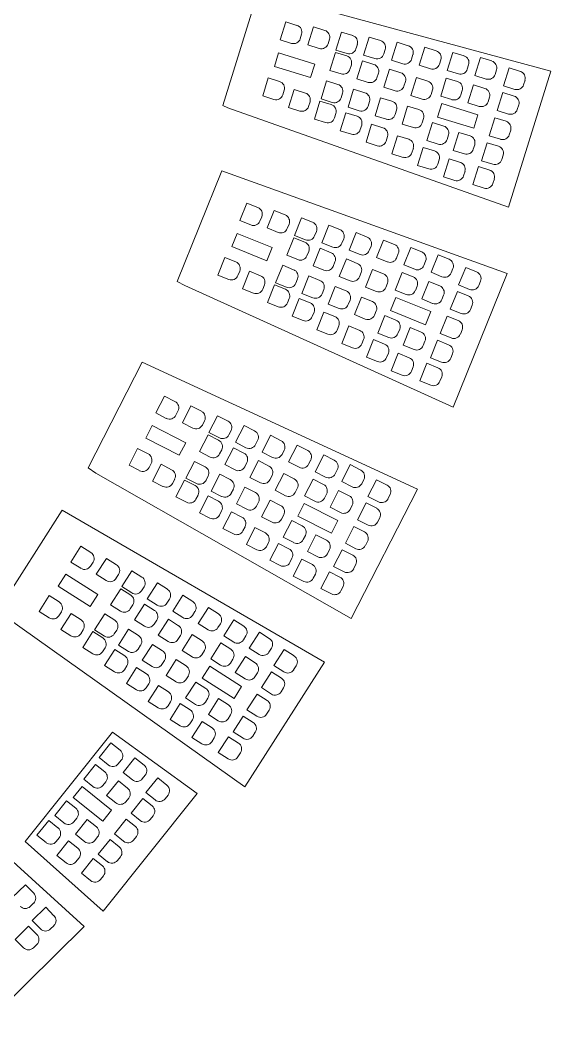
# Model space of a CAD drawing. Header units: millimetres. Extents: x -84 to 575, y 84 to 995.
# Drawn here: x 444.5 to 557, y 157.2 to 372.3 of the extents above; entities that cross this region are included whole.
import ezdxf

# ---------------------------------------------------------------- set-up
doc = ezdxf.new("R2010")
doc.units = ezdxf.units.MM

msp = doc.modelspace()

# ---------------------------------------------------------------- linework, layer by layer
at = {"color": 7, "linetype": 'Continuous', "lineweight": 15}
for p, q in [((494.95, 378.34), (487.46, 354.2)), ((556.99, 361.53), (494.95, 378.34)), ((500.81, 371.97), (499.62, 368.15)), ((503.19, 371.23), (500.81, 371.97)), ((506.71, 370.89), (505.52, 367.07)), ((509.1, 370.15), (506.71, 370.89)), ((499.62, 368.15), (502.01, 367.41)), ((503.89, 368.4), (504.18, 369.35)), ((509.79, 367.32), (510.08, 368.27)), ((512.61, 369.81), (511.42, 365.99)), ((515, 369.07), (512.61, 369.81)), ((518.51, 368.73), (517.33, 364.91)), ((520.9, 367.99), (518.51, 368.73)), ((505.52, 367.07), (507.91, 366.33)), ((511.42, 365.99), (513.81, 365.25)), ((515.69, 366.24), (515.99, 367.19)), ((521.59, 365.16), (521.89, 366.11)), ((524.41, 367.65), (523.23, 363.83)), ((526.8, 366.91), (524.41, 367.65)), ((530.32, 366.57), (529.13, 362.75)), ((532.7, 365.83), (530.32, 366.57)), ((499.31, 365.39), (498.42, 362.52)), ((506.95, 363.02), (499.31, 365.39)), ((511.34, 365.48), (510.16, 361.66)), ((513.73, 364.74), (511.34, 365.48)), ((517.07, 363.7), (515.89, 359.88)), ((519.46, 362.96), (517.07, 363.7)), ((517.33, 364.91), (519.71, 364.17)), ((523.23, 363.83), (525.62, 363.09)), ((527.49, 364.08), (527.79, 365.03)), ((533.4, 363), (533.69, 363.95)), ((536.22, 365.49), (535.03, 361.67)), ((538.61, 364.75), (536.22, 365.49)), ((542.12, 364.41), (540.93, 360.59)), ((544.51, 363.67), (542.12, 364.41)), ((498.42, 362.52), (506.06, 360.15)), ((506.06, 360.15), (506.95, 363.02)), ((510.16, 361.66), (512.55, 360.92)), ((514.42, 361.9), (514.72, 362.86)), ((522.8, 361.92), (521.62, 358.1)), ((525.19, 361.18), (522.8, 361.92)), ((529.13, 362.75), (531.52, 362.01)), ((535.03, 361.67), (537.42, 360.93)), ((539.3, 361.91), (539.59, 362.87)), ((545.2, 360.83), (545.5, 361.79)), ((548.16, 362.21), (546.97, 358.39)), ((548.04, 332.7), (556.99, 361.53)), ((550.55, 361.47), (548.16, 362.21)), ((497.11, 360.07), (495.92, 356.25)), ((499.5, 359.33), (497.11, 360.07)), ((509.47, 359.45), (508.29, 355.63)), ((511.86, 358.71), (509.47, 359.45)), ((515.89, 359.88), (518.28, 359.14)), ((520.15, 360.12), (520.45, 361.08)), ((525.88, 358.34), (526.18, 359.3)), ((528.53, 360.14), (527.35, 356.32)), ((530.92, 359.4), (528.53, 360.14)), ((534.85, 360.03), (533.67, 356.21)), ((537.24, 359.29), (534.85, 360.03)), ((540.93, 360.59), (543.32, 359.85)), ((551.24, 358.64), (551.54, 359.6)), ((500.19, 356.49), (500.49, 357.45)), ((502.59, 357.62), (501.4, 353.8)), ((504.97, 356.87), (502.59, 357.62)), ((515.2, 357.67), (514.02, 353.85)), ((517.59, 356.93), (515.2, 357.67)), ((521.62, 358.1), (524.01, 357.36)), ((531.61, 356.56), (531.91, 357.52)), ((537.93, 356.46), (538.23, 357.41)), ((540.63, 358.61), (539.44, 354.79)), ((543.01, 357.87), (540.63, 358.61)), ((546.97, 358.39), (549.36, 357.65)), ((495.92, 356.25), (498.31, 355.51)), ((505.67, 354.04), (505.96, 355)), ((508.06, 355.16), (506.88, 351.34)), ((510.45, 354.42), (508.06, 355.16)), ((508.29, 355.63), (510.67, 354.89)), ((512.55, 355.88), (512.85, 356.83)), ((518.28, 354.1), (518.58, 355.05)), ((520.93, 355.89), (519.75, 352.07)), ((523.32, 355.15), (520.93, 355.89)), ((527.35, 356.32), (529.74, 355.58)), ((533.67, 356.21), (536.06, 355.47)), ((543.7, 355.04), (544, 355.99)), ((546.84, 356.99), (545.65, 353.17)), ((549.22, 356.24), (546.84, 356.99)), ((487.46, 354.2), (488.55, 353.71)), ((488.55, 353.71), (548.04, 332.7)), ((501.4, 353.8), (503.79, 353.05)), ((514.02, 353.85), (516.41, 353.11)), ((524.01, 352.32), (524.31, 353.27)), ((526.66, 354.11), (525.48, 350.29)), ((529.05, 353.37), (526.66, 354.11)), ((533.91, 354.64), (533.02, 351.78)), ((541.55, 352.27), (533.91, 354.64)), ((539.44, 354.79), (541.83, 354.05)), ((545.65, 353.17), (548.04, 352.42)), ((549.91, 353.41), (550.21, 354.37)), ((506.88, 351.34), (509.26, 350.6)), ((511.14, 351.59), (511.44, 352.54)), ((513.54, 352.71), (512.35, 348.89)), ((515.93, 351.97), (513.54, 352.71)), ((519.75, 352.07), (522.14, 351.33)), ((529.74, 350.54), (530.04, 351.49)), ((531.93, 350.62), (530.75, 346.8)), ((534.32, 349.88), (531.93, 350.62)), ((533.02, 351.78), (540.66, 349.41)), ((540.66, 349.41), (541.55, 352.27)), ((545.13, 351.62), (543.94, 347.8)), ((547.52, 350.88), (545.13, 351.62)), ((512.35, 348.89), (514.74, 348.15)), ((516.62, 349.14), (516.91, 350.09)), ((519.01, 350.26), (517.83, 346.44)), ((521.4, 349.52), (519.01, 350.26)), ((525.48, 350.29), (527.87, 349.55)), ((537.49, 348.53), (536.31, 344.71)), ((539.88, 347.78), (537.49, 348.53)), ((548.21, 348.04), (548.5, 349)), ((517.83, 346.44), (520.22, 345.7)), ((522.09, 346.68), (522.39, 347.64)), ((524.49, 347.81), (523.3, 343.99)), ((526.88, 347.06), (524.49, 347.81)), ((530.75, 346.8), (533.13, 346.06)), ((535.01, 347.05), (535.31, 348)), ((543.53, 346.35), (542.34, 342.53)), ((545.92, 345.6), (543.53, 346.35)), ((543.94, 347.8), (546.33, 347.06)), ((527.57, 344.23), (527.87, 345.19)), ((529.97, 345.35), (528.78, 341.53)), ((532.35, 344.61), (529.97, 345.35)), ((536.31, 344.71), (538.7, 343.96)), ((540.57, 344.95), (540.87, 345.91)), ((523.3, 343.99), (525.69, 343.24)), ((533.04, 341.78), (533.34, 342.73)), ((535.44, 342.9), (534.26, 339.08)), ((537.83, 342.16), (535.44, 342.9)), ((542.34, 342.53), (544.73, 341.78)), ((546.61, 342.77), (546.91, 343.73)), ((487.27, 340.36), (477.8, 316.94)), ((547.74, 318.58), (487.27, 340.36)), ((528.78, 341.53), (531.17, 340.79)), ((538.52, 339.33), (538.82, 340.28)), ((541.66, 341.29), (540.48, 337.47)), ((544.05, 340.55), (541.66, 341.29)), ((534.26, 339.08), (536.64, 338.34)), ((544.74, 337.71), (545.04, 338.67)), ((540.48, 337.47), (542.86, 336.73)), ((492.58, 333.55), (491.08, 329.84)), ((494.89, 332.61), (492.58, 333.55)), ((498.37, 331.98), (496.87, 328.27)), ((500.69, 331.04), (498.37, 331.98)), ((491.08, 329.84), (493.39, 328.9)), ((495.35, 329.73), (495.72, 330.66)), ((504.16, 330.41), (502.66, 326.7)), ((506.48, 329.47), (504.16, 330.41)), ((490.54, 327.11), (489.41, 324.33)), ((497.95, 324.11), (490.54, 327.11)), ((496.87, 328.27), (499.19, 327.33)), ((501.14, 328.16), (501.51, 329.09)), ((506.93, 326.59), (507.31, 327.52)), ((509.95, 328.84), (508.45, 325.14)), ((512.27, 327.91), (509.95, 328.84)), ((515.74, 327.28), (514.24, 323.57)), ((518.06, 326.34), (515.74, 327.28)), ((502.54, 326.2), (501.04, 322.49)), ((504.86, 325.26), (502.54, 326.2)), ((502.66, 326.7), (504.98, 325.77)), ((508.45, 325.14), (510.77, 324.2)), ((512.72, 325.03), (513.1, 325.95)), ((521.54, 325.71), (520.04, 322)), ((523.85, 324.77), (521.54, 325.71)), ((489.41, 324.33), (496.83, 321.33)), ((496.83, 321.33), (497.95, 324.11)), ((505.31, 322.38), (505.68, 323.31)), ((508.1, 323.95), (506.6, 320.24)), ((510.42, 323.01), (508.1, 323.95)), ((514.24, 323.57), (516.56, 322.63)), ((518.51, 323.46), (518.89, 324.39)), ((524.31, 321.89), (524.68, 322.82)), ((527.33, 324.14), (525.83, 320.44)), ((529.64, 323.21), (527.33, 324.14)), ((487.9, 321.99), (486.4, 318.28)), ((490.22, 321.05), (487.9, 321.99)), ((501.04, 322.49), (503.36, 321.55)), ((510.87, 320.13), (511.25, 321.06)), ((513.66, 321.7), (512.16, 317.99)), ((515.98, 320.76), (513.66, 321.7)), ((520.04, 322), (522.35, 321.07)), ((530.1, 320.33), (530.47, 321.25)), ((533.12, 322.58), (531.62, 318.87)), ((535.44, 321.64), (533.12, 322.58)), ((490.68, 318.17), (491.05, 319.1)), ((493.16, 319.09), (491.66, 315.38)), ((495.48, 318.15), (493.16, 319.09)), ((500.17, 320.35), (498.67, 316.64)), ((502.49, 319.41), (500.17, 320.35)), ((506.6, 320.24), (508.92, 319.3)), ((516.43, 317.88), (516.81, 318.81)), ((519.23, 319.45), (517.73, 315.74)), ((521.54, 318.51), (519.23, 319.45)), ((525.51, 318.82), (524.01, 315.11)), ((527.83, 317.88), (525.51, 318.82)), ((525.83, 320.44), (528.15, 319.5)), ((531.62, 318.87), (533.94, 317.93)), ((535.89, 318.76), (536.26, 319.69)), ((536.3, 290.28), (547.74, 318.58)), ((538.96, 319.89), (537.46, 316.18)), ((541.27, 318.95), (538.96, 319.89)), ((477.8, 316.94), (479.38, 316.07)), ((486.4, 318.28), (488.72, 317.35)), ((495.93, 315.27), (496.3, 316.2)), ((498.41, 316.19), (496.91, 312.48)), ((500.73, 315.26), (498.41, 316.19)), ((498.67, 316.64), (500.99, 315.7)), ((502.94, 316.53), (503.32, 317.46)), ((505.74, 318.1), (504.24, 314.39)), ((508.05, 317.16), (505.74, 318.1)), ((512.16, 317.99), (514.48, 317.05)), ((522, 315.63), (522.37, 316.56)), ((531.15, 316.92), (529.65, 313.21)), ((533.46, 315.99), (531.15, 316.92)), ((541.73, 316.07), (542.1, 317)), ((479.38, 316.07), (536.3, 290.28)), ((491.66, 315.38), (493.98, 314.45)), ((504.24, 314.39), (506.55, 313.45)), ((508.51, 314.28), (508.88, 315.21)), ((511.3, 315.85), (509.8, 312.14)), ((513.62, 314.91), (511.3, 315.85)), ((517.73, 315.74), (520.04, 314.81)), ((524.01, 315.11), (526.33, 314.18)), ((528.29, 315), (528.66, 315.93)), ((537.2, 314.79), (535.7, 311.08)), ((539.52, 313.85), (537.2, 314.79)), ((537.46, 316.18), (539.77, 315.24)), ((496.91, 312.48), (499.23, 311.55)), ((501.18, 312.38), (501.56, 313.3)), ((503.66, 313.29), (502.16, 309.59)), ((505.98, 312.36), (503.66, 313.29)), ((509.8, 312.14), (512.12, 311.21)), ((514.07, 312.03), (514.44, 312.96)), ((516.86, 313.6), (515.36, 309.89)), ((519.18, 312.67), (516.86, 313.6)), ((524.13, 313.53), (523, 310.75)), ((531.54, 310.53), (524.13, 313.53)), ((529.65, 313.21), (531.96, 312.28)), ((533.92, 313.11), (534.29, 314.03)), ((539.97, 310.97), (540.35, 311.9)), ((506.44, 309.48), (506.81, 310.4)), ((508.92, 310.39), (507.42, 306.69)), ((511.23, 309.46), (508.92, 310.39)), ((515.36, 309.89), (517.68, 308.96)), ((519.63, 309.79), (520.01, 310.71)), ((523, 310.75), (530.42, 307.75)), ((530.42, 307.75), (531.54, 310.53)), ((535.7, 311.08), (538.02, 310.14)), ((502.16, 309.59), (504.48, 308.65)), ((521.82, 309.68), (520.32, 305.98)), ((524.14, 308.75), (521.82, 309.68)), ((535.05, 309.58), (533.55, 305.87)), ((537.37, 308.64), (535.05, 309.58)), ((507.42, 306.69), (509.74, 305.75)), ((511.69, 306.58), (512.06, 307.5)), ((514.17, 307.5), (512.67, 303.79)), ((516.49, 306.56), (514.17, 307.5)), ((520.32, 305.98), (522.64, 305.04)), ((524.59, 305.87), (524.97, 306.79)), ((527.19, 307.13), (525.69, 303.43)), ((529.51, 306.2), (527.19, 307.13)), ((533.55, 305.87), (535.87, 304.94)), ((537.83, 305.76), (538.2, 306.69)), ((512.67, 303.79), (514.99, 302.85)), ((516.94, 303.68), (517.32, 304.61)), ((519.42, 304.6), (517.92, 300.89)), ((521.74, 303.66), (519.42, 304.6)), ((525.69, 303.43), (528.01, 302.49)), ((529.96, 303.32), (530.33, 304.24)), ((533.02, 304.46), (531.52, 300.75)), ((535.34, 303.52), (533.02, 304.46)), ((522.19, 300.78), (522.57, 301.71)), ((524.68, 301.7), (523.18, 297.99)), ((526.99, 300.76), (524.68, 301.7)), ((535.8, 300.64), (536.17, 301.57)), ((470.38, 299.82), (458.89, 277.38)), ((528.76, 272.91), (470.38, 299.82)), ((517.92, 300.89), (520.24, 299.95)), ((530.74, 299.57), (529.24, 295.87)), ((533.06, 298.64), (530.74, 299.57)), ((531.52, 300.75), (533.84, 299.81)), ((523.18, 297.99), (525.49, 297.05)), ((527.45, 297.88), (527.82, 298.81)), ((529.24, 295.87), (531.56, 294.93)), ((533.51, 295.76), (533.89, 296.68)), ((475.09, 292.6), (473.26, 289.04)), ((477.31, 291.46), (475.09, 292.6)), ((480.72, 290.53), (478.89, 286.97)), ((482.94, 289.39), (480.72, 290.53)), ((473.26, 289.04), (475.49, 287.9)), ((477.51, 288.55), (477.96, 289.44)), ((486.35, 288.45), (484.52, 284.89)), ((488.57, 287.31), (486.35, 288.45)), ((472.48, 286.37), (471.12, 283.7)), ((479.6, 282.73), (472.48, 286.37)), ((478.89, 286.97), (481.12, 285.83)), ((483.14, 286.48), (483.59, 287.37)), ((491.98, 286.38), (490.15, 282.82)), ((494.2, 285.24), (491.98, 286.38)), ((484.36, 284.4), (482.53, 280.84)), ((486.58, 283.26), (484.36, 284.4)), ((484.52, 284.89), (486.75, 283.75)), ((488.77, 284.4), (489.22, 285.29)), ((497.61, 284.3), (495.78, 280.74)), ((499.83, 283.16), (497.61, 284.3)), ((471.12, 283.7), (478.24, 280.06)), ((478.24, 280.06), (479.6, 282.73)), ((490.15, 282.82), (492.38, 281.68)), ((494.4, 282.33), (494.85, 283.22)), ((503.24, 282.23), (501.41, 278.67)), ((505.46, 281.09), (503.24, 282.23)), ((469.41, 281.51), (467.58, 277.95)), ((471.63, 280.37), (469.41, 281.51)), ((482.53, 280.84), (484.76, 279.7)), ((486.78, 280.35), (487.23, 281.24)), ((489.7, 281.66), (487.87, 278.1)), ((491.92, 280.53), (489.7, 281.66)), ((495.78, 280.74), (498.01, 279.6)), ((500.03, 280.25), (500.48, 281.14)), ((508.87, 280.15), (507.04, 276.59)), ((511.09, 279.01), (508.87, 280.15)), ((467.58, 277.95), (469.81, 276.81)), ((471.83, 277.46), (472.28, 278.35)), ((474.38, 278.15), (472.56, 274.59)), ((476.61, 277.01), (474.38, 278.15)), ((481.48, 278.78), (479.66, 275.22)), ((483.71, 277.64), (481.48, 278.78)), ((487.87, 278.1), (490.1, 276.97)), ((492.12, 277.62), (492.57, 278.51)), ((495.04, 278.93), (493.22, 275.37)), ((497.26, 277.79), (495.04, 278.93)), ((501.41, 278.67), (503.64, 277.53)), ((505.66, 278.18), (506.11, 279.07)), ((514.5, 278.08), (512.67, 274.52)), ((516.72, 276.94), (514.5, 278.08)), ((458.89, 277.38), (460.53, 276.27)), ((460.53, 276.27), (514.69, 245.43)), ((483.9, 274.74), (484.36, 275.63)), ((486.82, 276.05), (485, 272.49)), ((489.05, 274.91), (486.82, 276.05)), ((493.22, 275.37), (495.44, 274.23)), ((497.46, 274.88), (497.92, 275.77)), ((500.38, 276.2), (498.56, 272.64)), ((502.6, 275.06), (500.38, 276.2)), ((507.04, 276.59), (509.27, 275.45)), ((511.29, 276.1), (511.74, 276.99)), ((472.56, 274.59), (474.78, 273.45)), ((476.8, 274.11), (477.26, 275)), ((479.36, 274.8), (477.53, 271.24)), ((481.58, 273.66), (479.36, 274.8)), ((479.66, 275.22), (481.88, 274.08)), ((492.16, 273.32), (490.34, 269.75)), ((494.39, 272.18), (492.16, 273.32)), ((506.59, 275.01), (504.76, 271.45)), ((508.81, 273.87), (506.59, 275.01)), ((512.67, 274.52), (514.9, 273.38)), ((516.92, 274.03), (517.37, 274.92)), ((520.07, 274.88), (518.25, 271.32)), ((522.3, 273.74), (520.07, 274.88)), ((477.53, 271.24), (479.76, 270.1)), ((481.78, 270.75), (482.23, 271.64)), ((484.33, 271.45), (482.51, 267.89)), ((486.56, 270.31), (484.33, 271.45)), ((485, 272.49), (487.22, 271.35)), ((489.24, 272), (489.7, 272.89)), ((498.56, 272.64), (500.78, 271.5)), ((502.8, 272.15), (503.26, 273.04)), ((504.76, 271.45), (506.99, 270.31)), ((509.01, 270.96), (509.46, 271.85)), ((512.03, 272.62), (510.21, 269.06)), ((514.25, 271.48), (512.03, 272.62)), ((514.69, 245.43), (528.76, 272.91)), ((518.25, 271.32), (520.47, 270.18)), ((522.49, 270.83), (522.95, 271.72)), ((490.34, 269.75), (492.57, 268.62)), ((494.58, 269.27), (495.04, 270.16)), ((497.5, 270.58), (495.68, 267.02)), ((499.73, 269.44), (497.5, 270.58)), ((504.73, 269.86), (503.37, 267.19)), ((511.85, 266.22), (504.73, 269.86)), ((510.21, 269.06), (512.43, 267.92)), ((514.45, 268.57), (514.91, 269.46)), ((517.87, 269.96), (516.05, 266.4)), ((520.09, 268.82), (517.87, 269.96)), ((453.4, 268.44), (439.81, 247.21)), ((509.04, 236.22), (453.4, 268.44)), ((482.51, 267.89), (484.73, 266.75)), ((486.75, 267.4), (487.21, 268.29)), ((489.31, 268.09), (487.48, 264.53)), ((491.53, 266.95), (489.31, 268.09)), ((495.68, 267.02), (497.91, 265.88)), ((499.93, 266.53), (500.38, 267.42)), ((503.37, 267.19), (510.49, 263.55)), ((520.29, 265.91), (520.75, 266.8)), ((491.73, 264.04), (492.18, 264.93)), ((494.28, 264.74), (492.46, 261.18)), ((496.51, 263.6), (494.28, 264.74)), ((502.1, 266.24), (500.27, 262.68)), ((504.32, 265.1), (502.1, 266.24)), ((510.49, 263.55), (511.85, 266.22)), ((515.27, 264.96), (513.45, 261.4)), ((517.49, 263.82), (515.27, 264.96)), ((516.05, 266.4), (518.27, 265.26)), ((487.48, 264.53), (489.71, 263.39)), ((500.27, 262.68), (502.5, 261.54)), ((504.52, 262.19), (504.97, 263.08)), ((507.22, 263.22), (505.39, 259.66)), ((509.44, 262.08), (507.22, 263.22)), ((457.4, 260.81), (455.24, 257.44)), ((459.5, 259.46), (457.4, 260.81)), ((492.46, 261.18), (494.68, 260.04)), ((496.7, 260.69), (497.16, 261.58)), ((499.26, 261.38), (497.43, 257.82)), ((501.48, 260.24), (499.26, 261.38)), ((513.45, 261.4), (515.67, 260.26)), ((517.69, 260.91), (518.15, 261.8)), ((462.8, 258.21), (460.64, 254.84)), ((464.91, 256.86), (462.8, 258.21)), ((501.68, 257.34), (502.13, 258.23)), ((505.39, 259.66), (507.62, 258.52)), ((509.64, 259.17), (510.09, 260.06)), ((512.79, 260.04), (510.97, 256.48)), ((515.02, 258.9), (512.79, 260.04)), ((455.24, 257.44), (457.34, 256.1)), ((459.42, 256.55), (459.96, 257.39)), ((497.43, 257.82), (499.66, 256.68)), ((504.23, 258.03), (502.41, 254.47)), ((506.46, 256.89), (504.23, 258.03)), ((510.97, 256.48), (513.19, 255.34)), ((515.21, 255.99), (515.67, 256.88)), ((454.21, 254.86), (452.59, 252.33)), ((460.94, 250.55), (454.21, 254.86)), ((460.64, 254.84), (462.75, 253.49)), ((464.82, 253.94), (465.36, 254.79)), ((468.2, 255.6), (466.05, 252.23)), ((470.31, 254.25), (468.2, 255.6)), ((502.41, 254.47), (504.63, 253.33)), ((506.65, 253.98), (507.11, 254.87)), ((510.08, 255.38), (508.26, 251.81)), ((512.31, 254.24), (510.08, 255.38)), ((452.59, 252.33), (459.33, 248.02)), ((465.83, 251.76), (463.68, 248.39)), ((467.94, 250.41), (465.83, 251.76)), ((466.05, 252.23), (468.15, 250.88)), ((470.23, 251.34), (470.77, 252.18)), ((473.61, 252.99), (471.45, 249.63)), ((475.71, 251.65), (473.61, 252.99)), ((508.26, 251.81), (510.49, 250.68)), ((512.51, 251.33), (512.96, 252.22)), ((450.68, 250.31), (448.52, 246.95)), ((452.78, 248.97), (450.68, 250.31)), ((459.33, 248.02), (460.94, 250.55)), ((471.45, 249.63), (473.56, 248.28)), ((475.63, 248.73), (476.17, 249.58)), ((479.01, 250.39), (476.86, 247.02)), ((481.12, 249.04), (479.01, 250.39)), ((463.68, 248.39), (465.78, 247.04)), ((467.86, 247.5), (468.4, 248.34)), ((470.89, 248.52), (468.73, 245.15)), ((472.99, 247.18), (470.89, 248.52)), ((484.42, 247.78), (482.26, 244.41)), ((486.52, 246.44), (484.42, 247.78)), ((441.78, 245.59), (492.13, 209.8)), ((448.52, 246.95), (450.63, 245.6)), ((452.7, 246.05), (453.24, 246.89)), ((455.31, 246.5), (453.15, 243.13)), ((457.41, 245.15), (455.31, 246.5)), ((462.43, 246.44), (460.28, 243.07)), ((464.54, 245.1), (462.43, 246.44)), ((475.94, 245.29), (473.79, 241.92)), ((478.05, 243.94), (475.94, 245.29)), ((476.86, 247.02), (478.96, 245.67)), ((481.04, 246.13), (481.57, 246.97)), ((453.15, 243.13), (455.26, 241.78)), ((457.33, 242.24), (457.87, 243.08)), ((460.28, 243.07), (462.38, 241.73)), ((467.49, 243.21), (465.33, 239.84)), ((469.59, 241.86), (467.49, 243.21)), ((468.73, 245.15), (470.84, 243.81)), ((472.91, 244.26), (473.45, 245.1)), ((482.26, 244.41), (484.37, 243.07)), ((486.44, 243.52), (486.98, 244.36)), ((489.82, 245.18), (487.67, 241.81)), ((491.93, 243.83), (489.82, 245.18)), ((459.94, 242.68), (457.78, 239.31)), ((462.04, 241.33), (459.94, 242.68)), ((464.46, 242.18), (464.99, 243.02)), ((473.79, 241.92), (475.89, 240.57)), ((477.96, 241.03), (478.5, 241.87)), ((481, 242.05), (478.84, 238.69)), ((483.1, 240.71), (481, 242.05)), ((487.67, 241.81), (489.77, 240.46)), ((491.84, 240.92), (492.38, 241.76)), ((495.23, 242.57), (493.07, 239.2)), ((497.33, 241.22), (495.23, 242.57)), ((457.78, 239.31), (459.89, 237.97)), ((461.96, 238.42), (462.5, 239.26)), ((464.57, 238.87), (462.41, 235.5)), ((466.67, 237.52), (464.57, 238.87)), ((465.33, 239.84), (467.44, 238.49)), ((469.51, 238.95), (470.05, 239.79)), ((472.54, 239.98), (470.39, 236.61)), ((474.65, 238.63), (472.54, 239.98)), ((487.06, 240.28), (484.91, 236.91)), ((489.17, 238.93), (487.06, 240.28)), ((493.07, 239.2), (495.18, 237.85)), ((497.25, 238.31), (497.79, 239.15)), ((500.47, 238.86), (498.31, 235.49)), ((502.58, 237.51), (500.47, 238.86)), ((470.39, 236.61), (472.49, 235.26)), ((477.6, 236.74), (475.44, 233.37)), ((479.7, 235.39), (477.6, 236.74)), ((478.84, 238.69), (480.95, 237.34)), ((483.02, 237.79), (483.56, 238.64)), ((484.91, 236.91), (487.01, 235.56)), ((489.08, 236.02), (489.62, 236.86)), ((492.25, 237.38), (490.09, 234.01)), ((494.35, 236.03), (492.25, 237.38)), ((462.41, 235.5), (464.52, 234.15)), ((466.59, 234.6), (467.13, 235.45)), ((469.2, 235.05), (467.04, 231.68)), ((471.3, 233.7), (469.2, 235.05)), ((474.56, 235.71), (475.1, 236.56)), ((484.72, 235.33), (483.11, 232.8)), ((491.46, 231.02), (484.72, 235.33)), ((492.13, 209.8), (509.04, 236.22)), ((498.31, 235.49), (500.42, 234.14)), ((502.49, 234.59), (503.03, 235.44)), ((475.44, 233.37), (477.55, 232.02)), ((479.62, 232.48), (480.16, 233.32)), ((483.11, 232.8), (489.84, 228.49)), ((490.09, 234.01), (492.2, 232.66)), ((494.27, 233.11), (494.81, 233.96)), ((497.81, 234.17), (495.65, 230.8)), ((499.91, 232.82), (497.81, 234.17)), ((467.04, 231.68), (469.15, 230.33)), ((471.22, 230.79), (471.76, 231.63)), ((473.83, 231.23), (471.67, 227.86)), ((475.93, 229.89), (473.83, 231.23)), ((481.75, 231.98), (479.59, 228.61)), ((483.85, 230.63), (481.75, 231.98)), ((489.84, 228.49), (491.46, 231.02)), ((495.65, 230.8), (497.76, 229.45)), ((499.83, 229.9), (500.37, 230.75)), ((479.59, 228.61), (481.7, 227.26)), ((483.77, 227.72), (484.31, 228.56)), ((486.56, 228.48), (484.4, 225.11)), ((488.66, 227.14), (486.56, 228.48)), ((494.74, 229.44), (492.58, 226.07)), ((496.84, 228.09), (494.74, 229.44)), ((471.67, 227.86), (473.78, 226.52)), ((475.85, 226.97), (476.39, 227.81)), ((478.46, 227.42), (476.3, 224.05)), ((480.56, 226.07), (478.46, 227.42)), ((492.58, 226.07), (494.69, 224.72)), ((496.76, 225.18), (497.3, 226.02)), ((476.3, 224.05), (478.41, 222.7)), ((480.48, 223.16), (481.02, 224)), ((484.4, 225.11), (486.51, 223.77)), ((488.58, 224.22), (489.12, 225.06)), ((491.8, 224.78), (489.65, 221.41)), ((493.91, 223.43), (491.8, 224.78)), ((458.08, 180.17), (410.46, 223.41)), ((483.09, 223.6), (480.93, 220.23)), ((485.19, 222.25), (483.09, 223.6)), ((445.53, 198.18), (464.07, 221.35)), ((482.06, 208.34), (464.07, 221.35)), ((480.93, 220.23), (483.04, 218.89)), ((485.11, 219.34), (485.65, 220.18)), ((488.66, 220.4), (486.5, 217.03)), ((490.76, 219.05), (488.66, 220.4)), ((489.65, 221.41), (491.75, 220.06)), ((493.82, 220.52), (494.36, 221.36)), ((463.74, 219.08), (461.24, 215.96)), ((465.69, 217.52), (463.74, 219.08)), ((461.24, 215.96), (463.19, 214.4)), ((465.3, 214.63), (465.93, 215.41)), ((468.84, 215.92), (466.34, 212.8)), ((470.79, 214.36), (468.84, 215.92)), ((486.5, 217.03), (488.61, 215.68)), ((490.68, 216.14), (491.22, 216.98)), ((460.48, 214.5), (457.98, 211.38)), ((462.43, 212.94), (460.48, 214.5)), ((457.98, 211.38), (459.93, 209.81)), ((462.04, 210.05), (462.67, 210.83)), ((465.33, 211.07), (462.83, 207.94)), ((467.28, 209.51), (465.33, 211.07)), ((466.34, 212.8), (468.29, 211.24)), ((470.4, 211.47), (471.03, 212.25)), ((473.66, 211.67), (471.16, 208.55)), ((475.62, 210.11), (473.66, 211.67)), ((457.63, 209.83), (455.76, 207.48)), ((463.88, 204.83), (457.63, 209.83)), ((454.32, 206.8), (451.82, 203.68)), ((456.27, 205.24), (454.32, 206.8)), ((455.76, 207.48), (462.01, 202.49)), ((462.1, 183.39), (482.06, 208.34)), ((462.83, 207.94), (464.79, 206.38)), ((466.89, 206.62), (467.52, 207.4)), ((470.52, 207.29), (468.02, 204.17)), ((472.47, 205.73), (470.52, 207.29)), ((471.16, 208.55), (473.12, 206.99)), ((475.23, 207.22), (475.85, 208)), ((462.01, 202.49), (463.88, 204.83)), ((450.57, 202.62), (448.07, 199.49)), ((452.52, 201.05), (450.57, 202.62)), ((451.82, 203.68), (453.78, 202.12)), ((455.88, 202.35), (456.51, 203.13)), ((458.74, 202.82), (456.24, 199.7)), ((460.69, 201.26), (458.74, 202.82)), ((466.97, 202.91), (464.47, 199.79)), ((468.93, 201.35), (466.97, 202.91)), ((468.02, 204.17), (469.98, 202.6)), ((472.08, 202.84), (472.71, 203.62)), ((445.53, 198.18), (462.1, 183.39)), ((448.07, 199.49), (450.02, 197.93)), ((452.13, 198.17), (452.76, 198.95)), ((454.77, 198.33), (452.27, 195.21)), ((456.72, 196.77), (454.77, 198.33)), ((456.24, 199.7), (458.19, 198.14)), ((460.3, 198.37), (460.92, 199.15)), ((463.56, 198.59), (461.06, 195.47)), ((465.51, 197.03), (463.56, 198.59)), ((464.47, 199.79), (466.43, 198.23)), ((468.53, 198.46), (469.16, 199.24)), ((452.27, 195.21), (454.23, 193.65)), ((456.33, 193.88), (456.96, 194.66)), ((459.97, 194.56), (457.48, 191.44)), ((461.93, 193), (459.97, 194.56)), ((461.06, 195.47), (463.02, 193.9)), ((465.12, 194.14), (465.75, 194.92)), ((457.48, 191.44), (459.43, 189.88)), ((461.54, 190.11), (462.16, 190.89)), ((445.61, 189.01), (442.77, 186.2)), ((447.37, 187.23), (445.61, 189.01)), ((446.65, 184.41), (447.36, 185.11)), ((449.91, 184.23), (447.07, 181.42)), ((451.67, 182.45), (449.91, 184.23)), ((447.07, 181.42), (448.82, 179.64)), ((434.86, 157.21), (458.08, 180.17)), ((446.28, 180.24), (443.44, 177.43)), ((448.04, 178.46), (446.28, 180.24)), ((450.95, 179.63), (451.66, 180.33)), ((443.44, 177.43), (445.19, 175.65)), ((447.32, 175.64), (448.03, 176.34))]:
    msp.add_line(p, q, dxfattribs=at)
for centre, start, end in [((502.75, 369.8), 342.7487, 72.7487), ((508.65, 368.72), 342.7487, 72.7487), ((502.45, 368.84), 252.7487, 342.7487), ((514.55, 367.64), 342.7487, 72.7487), ((520.46, 366.56), 342.7487, 72.7487), ((508.36, 367.76), 252.7487, 342.7487), ((514.26, 366.68), 252.7487, 342.7487), ((526.36, 365.48), 342.7487, 72.7487), ((532.26, 364.39), 342.7487, 72.7487), ((513.29, 363.3), 342.7487, 72.7487), ((520.16, 365.6), 252.7487, 342.7487), ((526.06, 364.52), 252.7487, 342.7487), ((538.16, 363.31), 342.7487, 72.7487), ((544.06, 362.23), 342.7487, 72.7487), ((512.99, 362.35), 252.7487, 342.7487), ((519.02, 361.52), 342.7487, 72.7487), ((531.96, 363.44), 252.7487, 342.7487), ((537.86, 362.36), 252.7487, 342.7487), ((550.1, 360.04), 342.7487, 72.7487), ((499.05, 357.89), 342.7487, 72.7487), ((518.72, 360.57), 252.7487, 342.7487), ((524.75, 359.74), 342.7487, 72.7487), ((530.48, 357.96), 342.7487, 72.7487), ((536.8, 357.86), 342.7487, 72.7487), ((543.77, 361.28), 252.7487, 342.7487), ((511.42, 357.28), 342.7487, 72.7487), ((524.45, 358.79), 252.7487, 342.7487), ((542.57, 356.44), 342.7487, 72.7487), ((549.81, 359.09), 252.7487, 342.7487), ((498.76, 356.94), 252.7487, 342.7487), ((504.53, 355.44), 342.7487, 72.7487), ((511.12, 356.32), 252.7487, 342.7487), ((517.15, 355.5), 342.7487, 72.7487), ((522.88, 353.72), 342.7487, 72.7487), ((530.18, 357.01), 252.7487, 342.7487), ((536.5, 356.9), 252.7487, 342.7487), ((542.27, 355.48), 252.7487, 342.7487), ((548.78, 354.81), 342.7487, 72.7487), ((504.23, 354.49), 252.7487, 342.7487), ((510.01, 352.99), 342.7487, 72.7487), ((516.85, 354.54), 252.7487, 342.7487), ((528.61, 351.94), 342.7487, 72.7487), ((548.48, 353.86), 252.7487, 342.7487), ((509.71, 352.03), 252.7487, 342.7487), ((515.48, 350.54), 342.7487, 72.7487), ((522.58, 352.76), 252.7487, 342.7487), ((547.07, 349.44), 342.7487, 72.7487), ((515.18, 349.58), 252.7487, 342.7487), ((520.96, 348.08), 342.7487, 72.7487), ((528.31, 350.98), 252.7487, 342.7487), ((533.87, 348.45), 342.7487, 72.7487), ((520.66, 347.13), 252.7487, 342.7487), ((526.43, 345.63), 342.7487, 72.7487), ((533.58, 347.49), 252.7487, 342.7487), ((539.44, 346.35), 342.7487, 72.7487), ((546.77, 348.49), 252.7487, 342.7487), ((526.14, 344.68), 252.7487, 342.7487), ((531.91, 343.18), 342.7487, 72.7487), ((539.14, 345.4), 252.7487, 342.7487), ((545.47, 344.17), 342.7487, 72.7487), ((537.38, 340.73), 342.7487, 72.7487), ((545.18, 343.22), 252.7487, 342.7487), ((531.61, 342.22), 252.7487, 342.7487), ((543.6, 339.11), 342.7487, 72.7487), ((537.09, 339.77), 252.7487, 342.7487), ((543.31, 338.16), 252.7487, 342.7487), ((494.33, 331.22), 337.9848, 67.9848), ((493.96, 330.29), 247.9848, 337.9848), ((500.12, 329.65), 337.9848, 67.9848), ((505.92, 328.08), 337.9848, 67.9848), ((499.75, 328.72), 247.9848, 337.9848), ((511.71, 326.52), 337.9848, 67.9848), ((504.29, 323.87), 337.9848, 67.9848), ((505.54, 327.16), 247.9848, 337.9848), ((511.33, 325.59), 247.9848, 337.9848), ((517.5, 324.95), 337.9848, 67.9848), ((509.86, 321.62), 337.9848, 67.9848), ((517.12, 324.02), 247.9848, 337.9848), ((523.29, 323.38), 337.9848, 67.9848), ((529.08, 321.82), 337.9848, 67.9848), ((489.66, 319.66), 337.9848, 67.9848), ((503.92, 322.94), 247.9848, 337.9848), ((515.42, 319.37), 337.9848, 67.9848), ((522.92, 322.46), 247.9848, 337.9848), ((534.87, 320.25), 337.9848, 67.9848), ((501.93, 318.02), 337.9848, 67.9848), ((509.48, 320.69), 247.9848, 337.9848), ((520.98, 317.12), 337.9848, 67.9848), ((528.71, 320.89), 247.9848, 337.9848), ((534.5, 319.32), 247.9848, 337.9848), ((540.71, 317.56), 337.9848, 67.9848), ((489.28, 318.74), 247.9848, 337.9848), ((494.91, 316.76), 337.9848, 67.9848), ((501.55, 317.09), 247.9848, 337.9848), ((507.49, 315.77), 337.9848, 67.9848), ((515.04, 318.45), 247.9848, 337.9848), ((527.27, 316.49), 337.9848, 67.9848), ((494.54, 315.84), 247.9848, 337.9848), ((500.17, 313.87), 337.9848, 67.9848), ((507.12, 314.85), 247.9848, 337.9848), ((513.05, 313.52), 337.9848, 67.9848), ((520.61, 316.2), 247.9848, 337.9848), ((526.89, 315.57), 247.9848, 337.9848), ((532.9, 314.59), 337.9848, 67.9848), ((540.34, 316.63), 247.9848, 337.9848), ((499.79, 312.94), 247.9848, 337.9848), ((505.42, 310.97), 337.9848, 67.9848), ((512.68, 312.6), 247.9848, 337.9848), ((518.62, 311.27), 337.9848, 67.9848), ((532.53, 313.67), 247.9848, 337.9848), ((538.96, 312.46), 337.9848, 67.9848), ((518.24, 310.35), 247.9848, 337.9848), ((538.58, 311.53), 247.9848, 337.9848), ((505.04, 310.04), 247.9848, 337.9848), ((510.67, 308.07), 337.9848, 67.9848), ((523.58, 307.36), 337.9848, 67.9848), ((536.81, 307.25), 337.9848, 67.9848), ((510.3, 307.14), 247.9848, 337.9848), ((515.93, 305.17), 337.9848, 67.9848), ((523.2, 306.43), 247.9848, 337.9848), ((528.94, 304.81), 337.9848, 67.9848), ((536.43, 306.33), 247.9848, 337.9848), ((515.55, 304.24), 247.9848, 337.9848), ((521.18, 302.27), 337.9848, 67.9848), ((528.57, 303.88), 247.9848, 337.9848), ((534.78, 302.13), 337.9848, 67.9848), ((520.8, 301.34), 247.9848, 337.9848), ((526.43, 299.37), 337.9848, 67.9848), ((534.4, 301.21), 247.9848, 337.9848), ((526.06, 298.44), 247.9848, 337.9848), ((532.5, 297.25), 337.9848, 67.9848), ((532.12, 296.32), 247.9848, 337.9848), ((476.63, 290.13), 332.8899, 62.8899), ((476.17, 289.24), 242.8899, 332.8899), ((482.26, 288.05), 332.8899, 62.8899), ((481.8, 287.16), 242.8899, 332.8899), ((487.89, 285.98), 332.8899, 62.8899), ((487.43, 285.09), 242.8899, 332.8899), ((493.52, 283.9), 332.8899, 62.8899), ((485.9, 281.92), 332.8899, 62.8899), ((493.06, 283.01), 242.8899, 332.8899), ((499.15, 281.83), 332.8899, 62.8899), ((470.95, 279.03), 332.8899, 62.8899), ((485.44, 281.03), 242.8899, 332.8899), ((491.24, 279.19), 332.8899, 62.8899), ((498.69, 280.94), 242.8899, 332.8899), ((504.78, 279.75), 332.8899, 62.8899), ((483.02, 276.31), 332.8899, 62.8899), ((490.78, 278.3), 242.8899, 332.8899), ((496.58, 276.46), 332.8899, 62.8899), ((504.32, 278.86), 242.8899, 332.8899), ((510.41, 277.68), 332.8899, 62.8899), ((470.49, 278.14), 242.8899, 332.8899), ((475.92, 275.68), 332.8899, 62.8899), ((509.95, 276.79), 242.8899, 332.8899), ((516.04, 275.6), 332.8899, 62.8899), ((475.47, 274.79), 242.8899, 332.8899), ((480.9, 272.33), 332.8899, 62.8899), ((482.57, 275.42), 242.8899, 332.8899), ((488.36, 273.57), 332.8899, 62.8899), ((496.12, 275.57), 242.8899, 332.8899), ((501.92, 273.72), 332.8899, 62.8899), ((508.13, 272.54), 332.8899, 62.8899), ((515.58, 274.71), 242.8899, 332.8899), ((521.61, 272.41), 332.8899, 62.8899), ((487.91, 272.68), 242.8899, 332.8899), ((493.7, 270.84), 332.8899, 62.8899), ((501.46, 272.83), 242.8899, 332.8899), ((513.57, 270.14), 332.8899, 62.8899), ((480.44, 271.44), 242.8899, 332.8899), ((485.87, 268.97), 332.8899, 62.8899), ((493.25, 269.95), 242.8899, 332.8899), ((499.05, 268.11), 332.8899, 62.8899), ((507.67, 271.65), 242.8899, 332.8899), ((521.16, 271.52), 242.8899, 332.8899), ((485.42, 268.08), 242.8899, 332.8899), ((490.85, 265.62), 332.8899, 62.8899), ((513.11, 269.25), 242.8899, 332.8899), ((519.41, 267.48), 332.8899, 62.8899), ((498.59, 267.22), 242.8899, 332.8899), ((503.64, 263.76), 332.8899, 62.8899), ((518.96, 266.59), 242.8899, 332.8899), ((490.39, 264.73), 242.8899, 332.8899), ((495.82, 262.26), 332.8899, 62.8899), ((516.81, 262.49), 332.8899, 62.8899), ((495.37, 261.37), 242.8899, 332.8899), ((503.18, 262.87), 242.8899, 332.8899), ((508.76, 260.75), 332.8899, 62.8899), ((516.35, 261.6), 242.8899, 332.8899), ((458.69, 258.2), 327.3825, 57.3825), ((500.8, 258.91), 332.8899, 62.8899), ((508.3, 259.86), 242.8899, 332.8899), ((514.33, 257.57), 332.8899, 62.8899), ((458.15, 257.36), 237.3825, 327.3825), ((464.1, 255.6), 327.3825, 57.3825), ((500.34, 258.02), 242.8899, 332.8899), ((505.77, 255.56), 332.8899, 62.8899), ((513.88, 256.68), 242.8899, 332.8899), ((463.56, 254.75), 237.3825, 327.3825), ((469.5, 252.99), 327.3825, 57.3825), ((505.32, 254.67), 242.8899, 332.8899), ((511.63, 252.9), 332.8899, 62.8899), ((467.13, 249.15), 327.3825, 57.3825), ((468.96, 252.15), 237.3825, 327.3825), ((474.91, 250.38), 327.3825, 57.3825), ((511.17, 252.01), 242.8899, 332.8899), ((451.97, 247.7), 327.3825, 57.3825), ((466.59, 248.3), 237.3825, 327.3825), ((474.37, 249.54), 237.3825, 327.3825), ((480.31, 247.78), 327.3825, 57.3825), ((451.44, 246.86), 237.3825, 327.3825), ((472.19, 245.91), 327.3825, 57.3825), ((479.77, 246.94), 237.3825, 327.3825), ((485.72, 245.17), 327.3825, 57.3825), ((456.6, 243.89), 327.3825, 57.3825), ((463.73, 243.83), 327.3825, 57.3825), ((471.65, 245.07), 237.3825, 327.3825), ((477.24, 242.68), 327.3825, 57.3825), ((485.18, 244.33), 237.3825, 327.3825), ((491.12, 242.57), 327.3825, 57.3825), ((456.07, 243.04), 237.3825, 327.3825), ((461.23, 240.07), 327.3825, 57.3825), ((463.19, 242.99), 237.3825, 327.3825), ((468.79, 240.6), 327.3825, 57.3825), ((476.7, 241.84), 237.3825, 327.3825), ((490.58, 241.72), 237.3825, 327.3825), ((496.52, 239.96), 327.3825, 57.3825), ((468.25, 239.76), 237.3825, 327.3825), ((482.29, 239.44), 327.3825, 57.3825), ((488.36, 237.67), 327.3825, 57.3825), ((460.7, 239.23), 237.3825, 327.3825), ((465.86, 236.26), 327.3825, 57.3825), ((473.84, 237.36), 327.3825, 57.3825), ((481.75, 238.6), 237.3825, 327.3825), ((495.99, 239.12), 237.3825, 327.3825), ((501.77, 236.24), 327.3825, 57.3825), ((465.33, 235.41), 237.3825, 327.3825), ((473.3, 236.52), 237.3825, 327.3825), ((478.89, 234.13), 327.3825, 57.3825), ((487.82, 236.83), 237.3825, 327.3825), ((493.55, 234.77), 327.3825, 57.3825), ((501.23, 235.4), 237.3825, 327.3825), ((470.49, 232.44), 327.3825, 57.3825), ((478.35, 233.29), 237.3825, 327.3825), ((493.01, 233.92), 237.3825, 327.3825), ((499.1, 231.55), 327.3825, 57.3825), ((469.96, 231.6), 237.3825, 327.3825), ((483.05, 229.37), 327.3825, 57.3825), ((475.12, 228.62), 327.3825, 57.3825), ((496.04, 226.83), 327.3825, 57.3825), ((498.57, 230.71), 237.3825, 327.3825), ((474.59, 227.78), 237.3825, 327.3825), ((479.75, 224.81), 327.3825, 57.3825), ((482.51, 228.52), 237.3825, 327.3825), ((487.85, 225.87), 327.3825, 57.3825), ((487.32, 225.03), 237.3825, 327.3825), ((495.5, 225.99), 237.3825, 327.3825), ((479.22, 223.96), 237.3825, 327.3825), ((484.39, 220.99), 327.3825, 57.3825), ((493.1, 222.17), 327.3825, 57.3825), ((492.56, 221.33), 237.3825, 327.3825), ((464.76, 216.35), 321.3412, 51.3412), ((483.85, 220.15), 237.3825, 327.3825), ((489.96, 217.79), 327.3825, 57.3825), ((489.42, 216.95), 237.3825, 327.3825), ((464.13, 215.57), 231.3412, 321.3412), ((469.86, 213.19), 321.3412, 51.3412), ((461.49, 211.77), 321.3412, 51.3412), ((469.23, 212.41), 231.3412, 321.3412), ((460.87, 210.99), 231.3412, 321.3412), ((466.35, 208.33), 321.3412, 51.3412), ((474.68, 208.94), 321.3412, 51.3412), ((465.72, 207.55), 231.3412, 321.3412), ((474.05, 208.16), 231.3412, 321.3412), ((455.34, 204.07), 321.3412, 51.3412), ((471.54, 204.56), 321.3412, 51.3412), ((454.71, 203.29), 231.3412, 321.3412), ((470.91, 203.78), 231.3412, 321.3412), ((451.59, 199.88), 321.3412, 51.3412), ((459.75, 200.09), 321.3412, 51.3412), ((467.99, 200.18), 321.3412, 51.3412), ((450.96, 199.1), 231.3412, 321.3412), ((459.13, 199.31), 231.3412, 321.3412), ((467.36, 199.4), 231.3412, 321.3412), ((455.79, 195.6), 321.3412, 51.3412), ((464.58, 195.86), 321.3412, 51.3412), ((455.16, 194.82), 231.3412, 321.3412), ((463.95, 195.08), 231.3412, 321.3412), ((460.99, 191.83), 321.3412, 51.3412), ((460.37, 191.05), 231.3412, 321.3412), ((446.31, 186.18), 314.6738, 44.6738), ((445.59, 185.47), 224.6738, 314.6738), ((450.6, 181.4), 314.6738, 44.6738), ((449.89, 180.7), 224.6738, 314.6738), ((446.97, 177.41), 314.6738, 44.6738), ((446.26, 176.71), 224.6738, 314.6738)]:
    msp.add_arc(centre, 1.5, start, end, dxfattribs=at)

doc.saveas('drawing.dxf')
